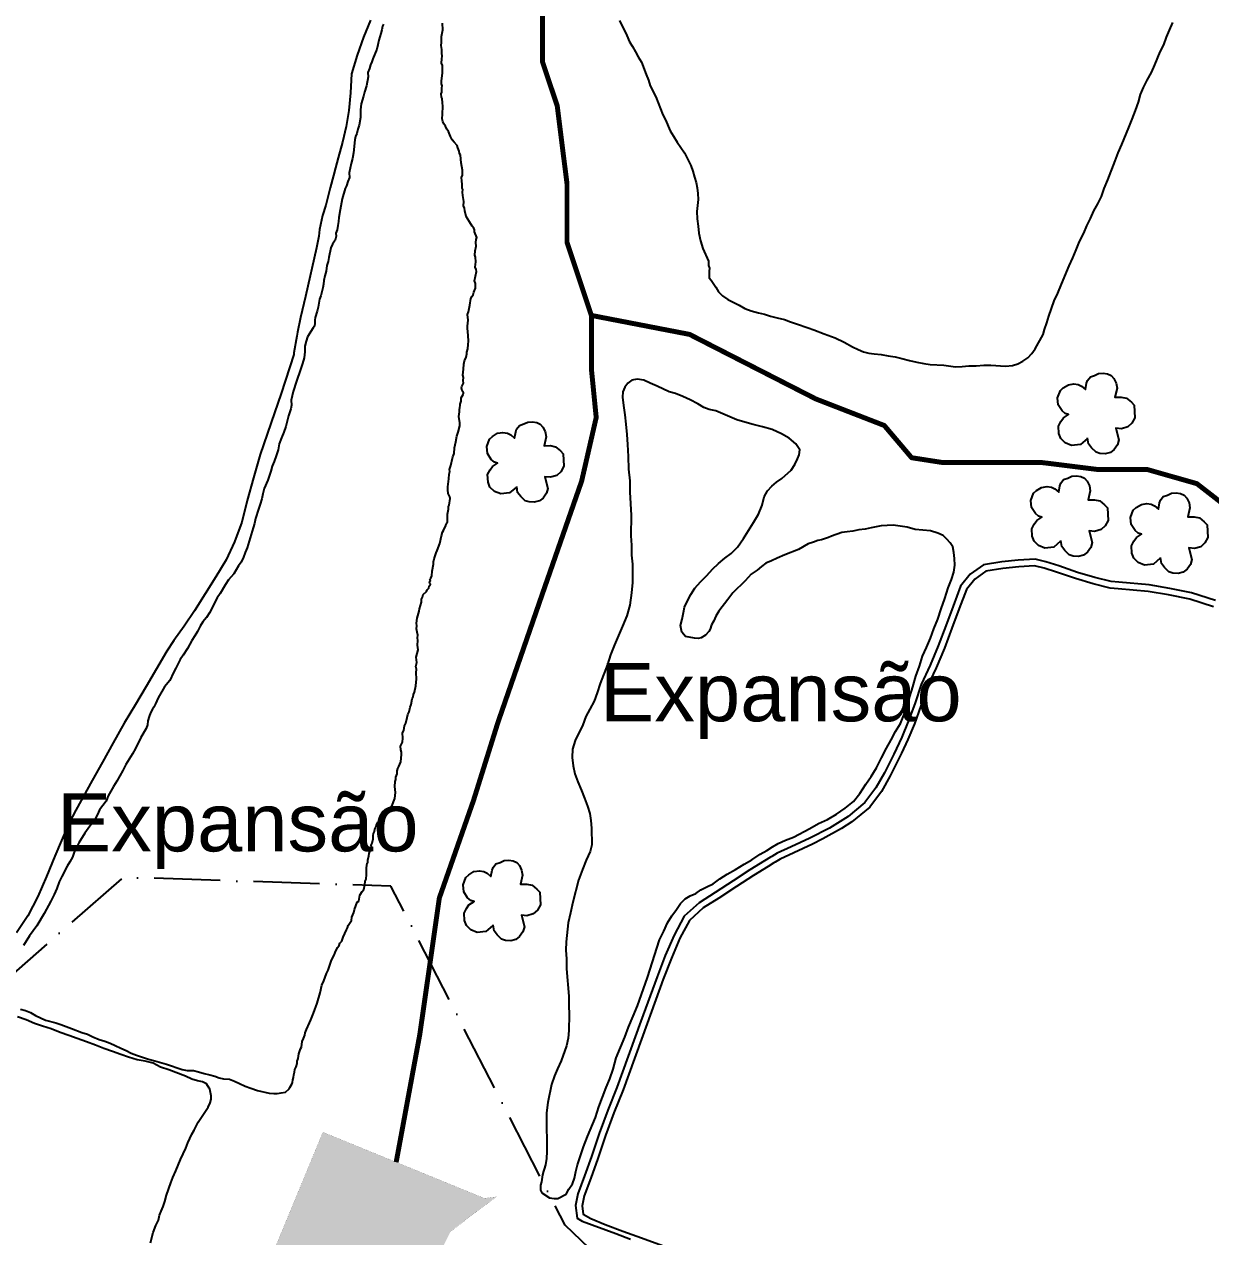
# Model space of a CAD drawing. Header units: inches. Extents: x 729142 to 736360, y 7830028 to 7835131.
# Drawn here: x 731912 to 732629, y 7832650 to 7833383 of the extents above; entities that cross this region are included whole.
import ezdxf
from ezdxf.enums import TextEntityAlignment as Align

# ---------------------------------------------------------------- set-up
doc = ezdxf.new("R2010")
doc.units = ezdxf.units.IN
doc.header["$MEASUREMENT"] = 0
doc.linetypes.add('CONTINUO', pattern=[0])
doc.linetypes.add('LIN3', pattern=[30, 20, -5, 0, -5])
for name, color, linetype in [('0114000387', 1, 'Continuous'), ('0114000387066', 5, 'Continuous'), ('0114000387104', 5, 'Continuous'), ('_HACHURA REPRESA', 4, 'Continuous'), ('CURSOS D AGUA', 174, 'Continuous'), ('MARGEM', 7, 'CONTINUO'), ('MATO', 7, 'Continuous'), ('REDE ELETRICA', 7, 'Continuous'), ('REPRESA', 7, 'Continuous')]:
    doc.layers.add(name, color=color, linetype=linetype)
doc.styles.add('tGArial11', font='arial.ttf', dxfattribs={"height": 0.0017})

msp = doc.modelspace()

# ---------------------------------------------------------------- hatches: boundary and pattern name
at = {"layer": '_HACHURA REPRESA'}
h = msp.add_hatch(color=256, dxfattribs=at)
h.dxf.hatch_style = 1
h.paths.add_polyline_path([(732092.15, 7832713.4), (732062.91, 7832642.78), (732054.5, 7832566.33), (732032.22, 7832491.85), (731979.34, 7832384.57), (731932.39, 7832334.36), (731914.34, 7832276.79), (732007.42, 7832294.58), (732056.81, 7832350.6), (732115.33, 7832379.67), (732114.04, 7832493.5), (732136.39, 7832587.43), (732169.39, 7832653.4), (732196.99, 7832674.29), (732189.82, 7832673.42)])

# ---------------------------------------------------------------- linework, layer by layer
at = {"color": 6}
for points in [[(731909.16, 7832787.85), (731912.29, 7832786.88), (731915.25, 7832785.74), (731918.38, 7832784.04), (731924.29, 7832781.19), (731930.56, 7832779.45), (731933.7, 7832778.49), (731940.14, 7832776), (731946.41, 7832773.71), (731949.71, 7832772.56), (731953.02, 7832771.04), (731956.85, 7832769.51), (731960.33, 7832768.36), (731963.46, 7832767.21), (731966.6, 7832765.88), (731969.9, 7832764.18), (731973.2, 7832762.84), (731976.16, 7832761.14), (731979.46, 7832759.99), (731983.12, 7832758.84), (731986.6, 7832757.5), (731990.44, 7832756.53), (731997.59, 7832754.59), (732006.99, 7832751.33), (732009.96, 7832750.74), (732013.8, 7832750.69), (732016.94, 7832749.91), (732020.43, 7832748.94), (732023.74, 7832748.16), (732026.88, 7832747.2), (732029.31, 7832746.24), (732032.11, 7832745.65), (732035.6, 7832745.42), (732038.73, 7832744.27), (732041.69, 7832742.76), (732045.17, 7832741.24), (732048.65, 7832740.09), (732052.65, 7832738.56), (732059.63, 7832736.99), (732062.43, 7832736.77), (732064.53, 7832736.74), (732066.81, 7832737.27), (732069.43, 7832737.6), (732071.79, 7832739.6), (732071.79, 7832739.6), (732072.09, 7832740.34), (732073.34, 7832742.35), (732073.71, 7832743.45), (732073.9, 7832745.11), (732074.27, 7832746.4), (732074.47, 7832748.06), (732075.01, 7832749.71), (732075.21, 7832751.37), (732075.93, 7832752.84), (732076.66, 7832754.86), (732076.67, 7832756.33), (732077.22, 7832757.99), (732077.61, 7832760.75), (732078.69, 7832763.69), (732079.23, 7832764.79), (732079.63, 7832768.29), (732080.35, 7832770.13), (732081.25, 7832771.96), (732081.44, 7832773.44), (732082.17, 7832775.46), (732083.97, 7832779.49), (732084.87, 7832781.33), (732086.5, 7832785.37), (732088.67, 7832791.43), (732090.5, 7832797.68), (732091.44, 7832802.28), (732092.7, 7832804.85), (732093.6, 7832807.05), (732094.33, 7832809.44), (732095.4, 7832811.28), (732096.68, 7832815.5), (732097.41, 7832817.34), (732099.02, 7832820.46), (732099.57, 7832822.11), (732101, 7832825.05), (732101.9, 7832826.33), (732102.44, 7832827.61), (732103.5, 7832828.89), (732104.41, 7832831.28), (732106.39, 7832835.68), (732107.11, 7832836.96), (732107.47, 7832838.43), (732109.44, 7832841.36), (732109.64, 7832843.39), (732110.9, 7832846.33), (732111.27, 7832847.98), (732112.9, 7832852.39), (732113.79, 7832853.12), (732114.53, 7832856.8), (732115.96, 7832859), (732116.85, 7832860.09), (732117.59, 7832863.04), (732117.79, 7832865.25), (732118.33, 7832866.35), (732118.54, 7832869.3), (732118.59, 7832873.17), (732118.98, 7832876.12), (732119.34, 7832876.67), (732119.36, 7832877.96), (732119.91, 7832880.54), (732120.11, 7832882.01), (732121.56, 7832885.87), (732121.4, 7832886.98), (732121.94, 7832888.08), (732122.5, 7832890.84), (732122.52, 7832892.87), (732122.71, 7832893.98), (732123.25, 7832895.26), (732123.62, 7832896.73), (732124.34, 7832898.2), (732124.71, 7832899.67), (732125.43, 7832900.95), (732126.49, 7832902.23), (732128.61, 7832903.68), (732129.15, 7832904.97), (732130.93, 7832907.34), (732132, 7832908.44), (732132.71, 7832909.53), (732133.77, 7832910.63), (732135.58, 7832915.22), (732135.98, 7832918.9), (732135.68, 7832922.41), (732135.89, 7832925.55), (732136.26, 7832926.65), (732136.27, 7832928.13), (732137, 7832930.15), (732137.02, 7832931.81), (732137.39, 7832933.28), (732138.11, 7832934.56), (732139.19, 7832937.32), (732139.6, 7832941.74), (732139.62, 7832943.22), (732139.29, 7832944.52), (732139.14, 7832946.73), (732140.22, 7832949.3), (732140.43, 7832951.7), (732140.29, 7832954.84), (732141.01, 7832956.31), (732141.4, 7832959.07), (732142.29, 7832960.72), (732143.04, 7832964.22), (732143.59, 7832966.05), (732144.31, 7832967.52), (732144.87, 7832970.47), (732145.59, 7832971.93), (732146.16, 7832975.43), (732146.7, 7832976.72), (732146.89, 7832978.01), (732147.44, 7832979.48), (732148.36, 7832983.34), (732148.76, 7832987.58), (732148.64, 7832991.09), (732148.67, 7832993.49), (732148.34, 7832994.97), (732148.89, 7832997.36), (732148.58, 7833000.69), (732149.69, 7833005.1), (732149.38, 7833007.87), (732149.59, 7833010.64), (732149.43, 7833012.3), (732149.63, 7833013.96), (732149.13, 7833015.81), (732148.81, 7833017.85), (732149, 7833019.51), (732148.68, 7833021.17), (732149.24, 7833024.3), (732150.34, 7833028.53), (732150.54, 7833029.82), (732151.26, 7833031.84), (732151.81, 7833033.87), (732151.84, 7833035.71), (732152.38, 7833037), (732152.75, 7833038.47), (732154.7, 7833040.29), (732155.23, 7833041.39), (732156.12, 7833042.3), (732156.49, 7833043.59), (732157.2, 7833044.87), (732156.86, 7833045.24), (732156.7, 7833046.17), (732157.23, 7833046.72), (732156.89, 7833047.64), (732157.42, 7833048.37), (732157.97, 7833049.84), (732158.18, 7833052.61), (732158.93, 7833056.84), (732158.95, 7833058.32), (732159.33, 7833060.16), (732160.6, 7833063.65), (732161.31, 7833065.12), (732162.77, 7833069.35), (732163.88, 7833073.94), (732164.43, 7833076.34), (732165.14, 7833077.25), (732166.41, 7833080.19), (732166.77, 7833081.29), (732167.49, 7833082.57), (732167.55, 7833087.19), (732168.11, 7833090.13), (732168.13, 7833091.79), (732168.49, 7833092.53), (732169.07, 7833096.58), (732168.91, 7833097.69), (732167.88, 7833099.55), (732167.74, 7833101.76), (732167.76, 7833103.61), (732168.35, 7833108.4), (732168.56, 7833111.35), (732168.93, 7833113.01), (732168.77, 7833114.12), (732169.5, 7833116.51), (732170.61, 7833120.92), (732170.62, 7833121.84), (732171.52, 7833123.86), (732171.74, 7833127.18), (732172.49, 7833130.86), (732173.06, 7833134.36), (732173.96, 7833136.75), (732174.89, 7833140.61), (732174.91, 7833142.46), (732174.43, 7833146.16), (732174.82, 7833148.92), (732174.66, 7833150.21), (732174.86, 7833151.69), (732175.22, 7833152.79), (732175.23, 7833153.71), (732175.78, 7833155.37), (732175.8, 7833157.4), (732176.88, 7833159.41), (732177.07, 7833160.52), (732176.38, 7833161.64), (732176.06, 7833163.48), (732176.24, 7833164.41), (732177.15, 7833166.42), (732176.99, 7833167.9), (732177.19, 7833169.75), (732176.68, 7833171.23), (732177.08, 7833174.73), (732177.29, 7833177.86), (732177.84, 7833179.89), (732178.75, 7833182.09), (732179.12, 7833184.12), (732179.14, 7833185.04), (732179.86, 7833187.06), (732179.9, 7833189.83), (732180.27, 7833191.67), (732179.97, 7833195.18), (732179.67, 7833199.61), (732179.52, 7833200.91), (732179.91, 7833204.41), (732179.61, 7833207.92), (732180.15, 7833209.57), (732181.08, 7833213.62), (732181.66, 7833217.49), (732182.37, 7833218.96), (732183.09, 7833219.87), (732183.45, 7833221.34), (732184.36, 7833223.73), (732184.4, 7833226.68), (732183.89, 7833228.17), (732185.02, 7833233.87), (732184.86, 7833235.17), (732184.18, 7833236.47), (732184.57, 7833239.78), (732184.43, 7833242.55), (732184.09, 7833243.67), (732184.3, 7833246.43), (732184.86, 7833249.19), (732184.72, 7833251.41), (732184.92, 7833253.25), (732185.28, 7833254.54), (732183.75, 7833257.88), (732183.77, 7833259.17), (732183.43, 7833260.1), (732182.4, 7833261.22), (732180.86, 7833264.01), (732178.8, 7833267.17), (732177.97, 7833270.51), (732177.82, 7833272.17), (732177.14, 7833273.66), (732177.34, 7833276.24), (732176.69, 7833279.94), (732176.54, 7833281.78), (732176.74, 7833283.44), (732176.4, 7833284.37), (732176.43, 7833286.58), (732176.1, 7833288.62), (732175.96, 7833290.65), (732176.5, 7833292.12), (732176.54, 7833295.26), (732175.72, 7833299.51), (732175.26, 7833304.32), (732174.75, 7833305.25), (732174.59, 7833306.72), (732173.74, 7833308.77), (732173.41, 7833310.06), (732171.51, 7833312.12), (732170.31, 7833313.61), (732169.28, 7833315.47), (732168.1, 7833318.62), (732167.06, 7833319.93), (732166.21, 7833321.78), (732165.36, 7833323.09), (732164.67, 7833324.57), (732164.35, 7833326.24), (732164.38, 7833329), (732164.62, 7833333.8), (732164.47, 7833335.83), (732164.33, 7833338.6), (732163.82, 7833339.35), (732163.67, 7833341.38), (732164.03, 7833342.3), (732164.06, 7833344.88), (732164.25, 7833346.17), (732163.92, 7833347.47), (732163.77, 7833349.13), (732164.53, 7833353.92), (732164.57, 7833357.06), (732164.42, 7833358.53), (732163.91, 7833359.83), (732164.12, 7833362.41), (732164.31, 7833364.07), (732163.99, 7833365.92), (732164.01, 7833368.14), (732163.7, 7833370.54), (732163.89, 7833372.38), (732163.94, 7833376.07), (732164.69, 7833380.12), (732164.57, 7833384)], [(732128.88, 7833383.54), (732128.16, 7833382.26), (732127.78, 7833380.05), (732127.23, 7833377.84), (732126.5, 7833375.82), (732125.95, 7833373.8), (732125.39, 7833371.04), (732124.66, 7833368.28), (732122.31, 7833362.59), (732121.76, 7833360.75), (732120.86, 7833358.91), (732120.31, 7833356.71), (732119.4, 7833354.32), (732119.54, 7833351.55), (732118.42, 7833346.21), (732117.32, 7833342.35), (732116.77, 7833339.96), (732115.31, 7833335.36), (732114.91, 7833331.68), (732114.85, 7833327.06), (732114.09, 7833322.46), (732113.19, 7833319.89), (732112.63, 7833317.31), (732111.9, 7833315.47), (732111.53, 7833313.45), (732110.55, 7833305.71), (732109.98, 7833302.21), (732109.24, 7833299.27), (732108.12, 7833293.56), (732108.26, 7833290.79), (732107.18, 7833288.22), (732106.44, 7833285.64), (732105.55, 7833284), (732103.72, 7833277.74), (732102.58, 7833271.11), (732101.82, 7833266.51), (732101.62, 7833264.11), (732101.24, 7833261.72), (732100.68, 7833259.14), (732099.95, 7833257.12), (732100.1, 7833255.27), (732099.55, 7833252.88), (732097.94, 7833250.32), (732096.86, 7833248.12), (732095.74, 7833242.41), (732095.36, 7833240.02), (732094.45, 7833237.44), (732094.06, 7833234.13), (732093.32, 7833231.18), (732092.76, 7833228.42), (732092.55, 7833226.21), (732092.18, 7833224), (732091.45, 7833221.61), (732090.89, 7833219.22), (732089.99, 7833217.2), (732089.23, 7833212.41), (732088.67, 7833209.83), (732087.4, 7833206.16), (732087.2, 7833204.5), (732087.18, 7833202.66), (732087.01, 7833200.76), (732086.27, 7833199.9), (732082.87, 7833194.41), (732081.96, 7833191.83), (732081.22, 7833188.71), (732081.18, 7833185.38), (732080.78, 7833181.7), (732079.86, 7833178.2), (732078.59, 7833174.71), (732076.23, 7833167.55), (732074.22, 7833161.3), (732072.93, 7833156.15), (732073.06, 7833153.01), (732072.69, 7833150.8), (732071.41, 7833146.57), (732069.75, 7833140.13), (732068.48, 7833136.82), (732067.04, 7833133.34), (732065.77, 7833129.66), (732065.02, 7833125.98), (732063.92, 7833122.49), (732062.65, 7833119), (732061.39, 7833116.25), (732060.65, 7833113.12), (732059.74, 7833110.18), (732058.83, 7833107.6), (732056.67, 7833102.65), (732055.75, 7833099.34), (732055.19, 7833096.39), (732054.27, 7833093.27), (732053.18, 7833090.14), (732051.36, 7833084.45), (732050.8, 7833081.5), (732049.89, 7833078.93), (732048.24, 7833072.86), (732046.41, 7833066.79), (732045.15, 7833064.04), (732044.06, 7833061.1), (732042.8, 7833058.16), (732041.19, 7833055.79), (732038.33, 7833051.02), (732034.96, 7833047.38), (732033.18, 7833044.63), (732029.96, 7833039.14), (732028.18, 7833036.57), (732023.51, 7833027.41), (732021.72, 7833024.66), (732019.59, 7833021.92), (732017.98, 7833019.36), (732016.37, 7833016.24), (732014.76, 7833013.49), (732012.97, 7833010.75), (732010.29, 7833005.98), (732007.61, 7833001.77), (732005.83, 7832999.21), (732003.13, 7832993.9), (732001.7, 7832991.33), (731999.54, 7832986.56), (731996.34, 7832982.73), (731995.62, 7832981.26), (731992.41, 7832976.13), (731990.96, 7832972.46), (731989.89, 7832970.44), (731988.99, 7832969.16), (731987.92, 7832966.96), (731987.01, 7832964.76), (731986.28, 7832962.18), (731986.07, 7832959.79), (731985.35, 7832957.58), (731981.95, 7832952.09), (731978.72, 7832945.49), (731976.92, 7832942.19), (731974.96, 7832938.89), (731972.99, 7832935.78), (731971.2, 7832932.11), (731969.4, 7832928.81), (731967.44, 7832925.7), (731965.47, 7832922.4), (731962.25, 7832916.72), (731960.99, 7832913.6), (731959.03, 7832911.04), (731957.07, 7832908.3), (731955.81, 7832905.55), (731954.19, 7832902.43), (731950.1, 7832896.95), (731948.14, 7832894.21), (731944.57, 7832888.35), (731941.69, 7832882.66), (731940.61, 7832879.72), (731939.17, 7832876.97), (731937.56, 7832874.23), (731934.33, 7832867.99), (731932.72, 7832864.69), (731931.27, 7832860.83), (731929.64, 7832857.16), (731927.67, 7832853.13), (731923.55, 7832845.61), (731919.08, 7832838.11), (731914.63, 7832832.07), (731911.05, 7832826.21)], [(732271.42, 7833385.67), (732276.03, 7833376.56), (732277.55, 7833372.85), (732279.44, 7833369.87), (732281.15, 7833366.72), (732282.86, 7833363.74), (732284.92, 7833360.58), (732287.62, 7833352.97), (732288.97, 7833349.63), (732290.15, 7833346.11), (732293.39, 7833339.43), (732294.92, 7833335.9), (732296.27, 7833332.19), (732297.8, 7833328.66), (732299.33, 7833325.51), (732302.22, 7833319.01), (732304.1, 7833315.66), (732306.33, 7833312.13), (732308.56, 7833308.78), (732310.79, 7833305.61), (732312.84, 7833301.52), (732314.72, 7833297.99), (732315.9, 7833294.47), (732316.9, 7833290.95), (732317.91, 7833287.8), (732318.57, 7833284.47), (732318.87, 7833280.96), (732319, 7833277.45), (732318.2, 7833270.08), (732318.5, 7833265.83), (732319.14, 7833261.39), (732319.44, 7833257.14), (732320.43, 7833252.52), (732321.94, 7833247.7), (732325.34, 7833240.09), (732325.36, 7833237.55), (732325.92, 7833235.97), (732325.68, 7833234), (732325.68, 7833234), (732325.73, 7833230.11), (732326.94, 7833228.62), (732329.86, 7833224.34), (732331.39, 7833221.55), (732333.81, 7833219.12), (732337.11, 7833217.05), (732340.58, 7833215.16), (732343.88, 7833213.45), (732347.36, 7833211.56), (732351.19, 7833210.04), (732355.55, 7833208.87), (732359.21, 7833208.09), (732362.87, 7833206.93), (732366.88, 7833205.96), (732371.24, 7833204.79), (732374.89, 7833203.45), (732378.55, 7833202.3), (732385.52, 7833199.81), (732389, 7833198.66), (732395.26, 7833196.18), (732401.88, 7833193.69), (732407.44, 7833191.22), (732412.48, 7833188.39), (732415.78, 7833186.68), (732419.09, 7833185.35), (732422.23, 7833184.57), (732425.55, 7833184.16), (732429.74, 7833183.73), (732433.93, 7833182.94), (732438.29, 7833182.33), (732442.3, 7833181.17), (732446.83, 7833180), (732451.37, 7833179.02), (732455.56, 7833178.23), (732459.4, 7833177.63), (732467.61, 7833177.15), (732474.77, 7833176.32), (732478.8, 7833176.45), (732482.83, 7833176.77), (732487.2, 7833176.9), (732491.93, 7833177.2), (732496.13, 7833177.15), (732504.87, 7833176.67), (732509.24, 7833176.98), (732512.41, 7833178.05), (732515.4, 7833179.67), (732518.4, 7833181.66), (732520.88, 7833184.21), (732522.84, 7833187.14), (732527.68, 7833195.75), (732528.59, 7833198.88), (732529.87, 7833202.74), (732531.15, 7833206.96), (732534.42, 7833216.15), (732536.58, 7833220.74), (732538.92, 7833226.24), (732543.44, 7833237.26), (732545.6, 7833242.21), (732547.76, 7833246.98), (732549.75, 7833251.94), (732552.27, 7833257.08), (732554.25, 7833261.48), (732556.4, 7833265.88), (732558.39, 7833270.65), (732560.89, 7833274.87), (732563.05, 7833279.27), (732564.69, 7833284.05), (732566.85, 7833289.37), (732571.37, 7833300.75), (732573.19, 7833305.71), (732575.35, 7833310.67), (732579.51, 7833320.95), (732581.5, 7833326.09), (732583.67, 7833331.23), (732585.31, 7833336.38), (732586.59, 7833340.98), (732588.39, 7833345.2), (732590.73, 7833349.6), (732593.23, 7833354.18), (732595.22, 7833358.77), (732598.47, 7833366.66), (732600.63, 7833371.06), (732602.26, 7833375.66), (732604.24, 7833379.87), (732606.22, 7833384.46)], [(731987.89, 7832646.38), (731989.55, 7832652.64), (731991.18, 7832656.86), (731992.79, 7832660.16), (731993.35, 7832663.11), (731994.26, 7832665.68), (731995.52, 7832668.43), (731996.61, 7832671.55), (731997.54, 7832675.23), (732000.08, 7832682.77), (732001.35, 7832686.07), (732003.15, 7832689.93), (732006.04, 7832696.9), (732009.27, 7832703.69), (732010.54, 7832706.99), (732012.88, 7832712.13), (732014.31, 7832714.51), (732016.65, 7832719.47), (732022.71, 7832728.43), (732023.97, 7832731.18), (732024.53, 7832733.39), (732024.55, 7832735.42), (732023.73, 7832739.31), (732023.39, 7832740.05), (732021.67, 7832742.66), (732019.24, 7832743.79), (732016.27, 7832744.39), (732012.96, 7832745.35), (732008.96, 7832747.25), (731998.87, 7832751.07), (731993.99, 7832752.8), (731989.47, 7832755.07), (731984.59, 7832756.42), (731979.88, 7832757.22), (731974.65, 7832758.77), (731969.95, 7832760.3), (731964.9, 7832762.22), (731959.68, 7832763.94), (731954.63, 7832766.04), (731949.23, 7832767.96), (731943.49, 7832770.06), (731938.44, 7832771.79), (731933.21, 7832773.7), (731927.82, 7832775.8), (731922.59, 7832777.53), (731917.71, 7832779.07), (731912.67, 7832781.35), (731907.45, 7832783.08)]]:
    msp.add_lwpolyline(points, dxfattribs=at)
msp.add_lwpolyline([(732224.91, 7832687.63), (732224.38, 7832683.44), (732223.65, 7832681.42), (732223.74, 7832679.65), (732223.78, 7832678.28), (732224.64, 7832676.79), (732229.15, 7832673.6), (732231.94, 7832673.19), (732234.22, 7832673.35), (732239.32, 7832675.87), (732240.94, 7832678.98), (732243.08, 7832682.09), (732244.34, 7832685.58), (732245.1, 7832689.63), (732246.2, 7832693.68), (732249.84, 7832704.52), (732252.19, 7832710.77), (732257.07, 7832722.33), (732259.07, 7832728.76), (732261.25, 7832734.64), (732263.42, 7832740.34), (732265.76, 7832745.66), (732267.59, 7832751.54), (732269.6, 7832758.34), (732274.66, 7832770.83), (732277.01, 7832776.89), (732279.72, 7832783.5), (732282.43, 7832789.74), (732288.43, 7832807.01), (732295.72, 7832829.8), (732298.23, 7832834.93), (732300.57, 7832840.07), (732303.08, 7832844.28), (732305.93, 7832848.12), (732308.42, 7832851.6), (732311.26, 7832854.51), (732314.25, 7832856.32), (732317.6, 7832857.75), (732320.77, 7832859.93), (732324.29, 7832861.73), (732328.17, 7832863.52), (732332.23, 7832866.61), (732336.64, 7832869.32), (732341.75, 7832872.21), (732346.86, 7832875.46), (732351.62, 7832878.17), (732356.56, 7832881.43), (732360.61, 7832883.77), (732363.97, 7832885.94), (732367.49, 7832887.93), (732371.89, 7832889.9), (732376.81, 7832891.87), (732386.68, 7832897.09), (732391.96, 7832899.98), (732397.24, 7832902.49), (732402.71, 7832905.74), (732408, 7832909.37), (732413.13, 7832913.36), (732416.86, 7832918.3), (732420.43, 7832923.79), (732423.64, 7832928.54), (732427.03, 7832933.67), (732429.91, 7832939.72), (732432.96, 7832945.59), (732435.83, 7832950.72), (732438.34, 7832955.67), (732441.55, 7832960.61), (732443.54, 7832965.57), (732445.54, 7832971.26), (732447.18, 7832976.78), (732449.01, 7832982.66), (732450.67, 7832989.1), (732453.02, 7832995.16), (732454.85, 7833001.23), (732457.19, 7833006.55), (732459.54, 7833012.05), (732461.71, 7833017.75), (732464.06, 7833023.62), (732466.07, 7833029.87), (732468.25, 7833036.12), (732470.25, 7833042.55), (732472.24, 7833047.69), (732473.7, 7833052.1), (732474.28, 7833056.34), (732474.16, 7833060.4), (732473.68, 7833063.92), (732473.03, 7833067.43), (732471.48, 7833069.85), (732469.41, 7833072.09), (732467.34, 7833074.15), (732464.04, 7833075.67), (732459.51, 7833077.02), (732450.42, 7833077.88), (732445.54, 7833079.23), (732436.98, 7833080.45), (732433.48, 7833080.31), (732429.81, 7833079.99), (732423.67, 7833078.96), (732419.99, 7833078.09), (732416.31, 7833077.58), (732412.62, 7833076.89), (732409.12, 7833076.38), (732405.97, 7833076.05), (732399.64, 7833073.92), (732397.88, 7833073.02), (732393.66, 7833071.6), (732391.38, 7833071.26), (732388.75, 7833070.19), (732385.58, 7833069.12), (732379.77, 7833065.69), (732371.5, 7833062.47), (732366.93, 7833060.5), (732363.41, 7833058.89), (732360.07, 7833057.45), (732357.42, 7833055.46), (732354.77, 7833053.28), (732351.06, 7833050.93), (732347.51, 7833046.91), (732340.07, 7833039.63), (732337.04, 7833035.61), (732331.53, 7833028.48), (732329.74, 7833025.36), (732328.48, 7833022.61), (732327.22, 7833020.23), (732326.32, 7833017.66), (732325.6, 7833016.19), (732323.47, 7833014), (732320.82, 7833012.38), (732319.07, 7833012.03), (732316.97, 7833012.24), (732311.39, 7833013.24), (732309.15, 7833015.85), (732308.5, 7833019.73), (732309.43, 7833023.6), (732310.18, 7833027.65), (732310.92, 7833030.96), (732312.72, 7833034.81), (732314.69, 7833038.48), (732317.01, 7833042.32), (732320.56, 7833046.15), (732324.29, 7833049.98), (732327.83, 7833053.81), (732331.38, 7833057.27), (732335.27, 7833060.54), (732338.98, 7833063.26), (732342.88, 7833067.27), (732346.44, 7833072.4), (732349.48, 7833077.34), (732352.52, 7833082.1), (732355.56, 7833087.23), (732357.72, 7833092.55), (732359.01, 7833097.52), (732360.98, 7833101.18), (732363.65, 7833104.1), (732366.48, 7833106.47), (732369.65, 7833108.64), (732375.32, 7833113.73), (732377.46, 7833117.21), (732379.08, 7833120.51), (732380.16, 7833123.08), (732380.55, 7833126.03), (732378.15, 7833129.75), (732374.17, 7833133.13), (732369.48, 7833135.77), (732363.91, 7833138.24), (732357.99, 7833139.98), (732352.41, 7833141.35), (732347.35, 7833142.7), (732342.48, 7833144.24), (732329.78, 7833149.58), (732325.76, 7833150.37), (732322.46, 7833151.7), (732318.98, 7833153.78), (732314.29, 7833156.24), (732309.77, 7833158.32), (732305.42, 7833160.04), (732301.59, 7833161.2), (732294.29, 7833164.62), (732290.11, 7833166.33), (732286.29, 7833168.23), (732282.27, 7833168.83), (732278.94, 7833168.14), (732276.46, 7833166.32), (732274.68, 7833163.95), (732273.6, 7833161.19), (732273.38, 7833157.87), (732274.02, 7833152.88), (732274.82, 7833147.15), (732275.27, 7833141.61), (732275.89, 7833135.32), (732276.33, 7833129.23), (732276.77, 7833122.02), (732277.01, 7833114.27), (732277.8, 7833107.25), (732277.71, 7833100.42), (732278.58, 7833086.56), (732278.42, 7833074.02), (732278.87, 7833068.47), (732278.79, 7833062.38), (732279.42, 7833056.84), (732279.34, 7833051.12), (732279.45, 7833045.76), (732278.84, 7833039.5), (732277.7, 7833032.13), (732275.87, 7833025.69), (732273.34, 7833019.45), (732268.47, 7833008.07), (732266.11, 7833002.01), (732264.29, 7832996.31), (732259.77, 7832984.74), (732257.94, 7832979.05), (732256.13, 7832974.09), (732253.62, 7832969.14), (732251.11, 7832964.74), (732249.3, 7832959.78), (732244.63, 7832950.24), (732242.99, 7832945.1), (732242.92, 7832939.93), (732243.55, 7832934.94), (732244.54, 7832930.13), (732246.4, 7832925.3), (732248.61, 7832920.11), (732250.3, 7832915.29), (732252.16, 7832910.46), (732253.5, 7832906.02), (732254.15, 7832901.95), (732254.61, 7832897.14), (732254.83, 7832887.17), (732253.73, 7832883.13), (732251.38, 7832877.81), (732249.04, 7832872.3), (732246.68, 7832865.69), (732243.36, 7832852.44), (732241.88, 7832846), (732240.4, 7832839.93), (732239.2, 7832828.5), (732239.14, 7832823.52), (732239.42, 7832818.16), (732239.51, 7832812.07), (732240.87, 7832795.63), (732240.8, 7832790.09), (732241.08, 7832784.55), (732240.96, 7832774.96), (732240.54, 7832770.16), (732239.43, 7832765.56), (732236.17, 7832756.56), (732234.01, 7832751.79), (732232.2, 7832747.38), (732230.39, 7832742.24), (732228.15, 7832731.38), (732227.36, 7832725.12), (732227.29, 7832719.39), (732227.63, 7832705.36), (732227.59, 7832701.67), (732227.36, 7832697.43), (732226.78, 7832693.56), (732225.87, 7832690.99), (732225.48, 7832689.84), (732224.91, 7832687.63)], close=True, dxfattribs=at)
at = {"layer": '0114000387', "linetype": 'CONTINUO'}
msp.add_lwpolyline([(732632.02, 7833034.91), (732617.38, 7833039.52), (732604.34, 7833042.19), (732591.84, 7833044.31), (732573.43, 7833045.92), (732568.93, 7833046.34), (732558.97, 7833048.91), (732548.47, 7833051.95), (732537.12, 7833055.92), (732529.34, 7833058.29), (732522.85, 7833059.99), (732512.71, 7833059.25), (732502.84, 7833058.22), (732491.57, 7833056.4), (732483.6, 7833050.84), (732477.84, 7833043.67), (732473.22, 7833031.42), (732468.79, 7833019.59), (732464.31, 7833007.53), (732459.33, 7832995.91), (732453.95, 7832984.18), (732450.03, 7832972.49), (732446.16, 7832961.67), (732442.3, 7832952.35), (732437.33, 7832941.91), (732431.75, 7832930.78), (732426.6, 7832921.54), (732419.91, 7832912.75), (732409.76, 7832904.22), (732398.47, 7832897.3), (732386.54, 7832891.17), (732375.31, 7832886.04), (732366.83, 7832882.05), (732363.71, 7832880.17), (732362.82, 7832879.64), (732359.23, 7832877.45), (732350.32, 7832871.94), (732340.16, 7832865.37), (732329.46, 7832858.32), (732319.64, 7832852.18), (732310.59, 7832843.94), (732304.49, 7832832.52), (732299.2, 7832820.18), (732294.23, 7832807.24), (732284.47, 7832780.53), (732269.9, 7832740.35), (732264.43, 7832726.61), (732259.21, 7832712.68), (732254.59, 7832698.73), (732250.42, 7832686.99), (732246.36, 7832676), (732244.83, 7832668.96), (732245.83, 7832661.38), (732249, 7832659.55), (732269.23, 7832652.03), (732278.12, 7832648.75)], dxfattribs=at)
at = {"layer": '0114000387066', "color": 94, "ltscale": 0.1}
msp.add_lwpolyline([(732120.84, 7833385.95), (732116.68, 7833375.67), (732112.95, 7833364.71), (732109.44, 7833353.41), (732108.84, 7833342.03), (732107.89, 7833331.23), (732106.27, 7833321.61), (732103.94, 7833312.15), (732101.29, 7833302.63), (732099.7, 7833296.59), (732098.54, 7833291.91), (732096.62, 7833284.44), (732093.87, 7833274.08), (732091.97, 7833267.81), (732090.09, 7833259.35), (732089.72, 7833255.22), (732088.28, 7833248.16), (732081.58, 7833218.8), (732078.64, 7833206.1), (732076.72, 7833197.17), (732076.29, 7833194.85), (732074.6, 7833184.64), (732074.47, 7833183.6), (732066.8, 7833160.15), (732062.89, 7833148.48), (732054.17, 7833123.28), (732050.19, 7833109.14), (732046.41, 7833095.34), (732043.08, 7833082.2), (732038.62, 7833070.46), (732033.6, 7833059.42), (732027.33, 7833049.25), (732020.96, 7833039.04), (732014.42, 7833028.75), (732008.16, 7833019.46), (732002.03, 7833010.67), (731997.75, 7833004.28), (731991.48, 7832993.53), (731985.34, 7832983), (731978.74, 7832972.02), (731971.92, 7832960.81), (731965.37, 7832948.89), (731958.92, 7832937.21), (731952.69, 7832926.05), (731942.62, 7832908.16), (731938.67, 7832900.5), (731938.05, 7832899.18), (731929.95, 7832880.39), (731925.05, 7832867.99), (731919.77, 7832855.82), (731913.75, 7832844.13), (731906.91, 7832833.91)], dxfattribs=at)
at = {"layer": '0114000387104', "ltscale": 0.1}
msp.add_lwpolyline([(732630.83, 7833031.1), (732616.38, 7833035.64), (732603.61, 7833038.26), (732591.34, 7833040.34), (732573.07, 7833041.93), (732568.23, 7833042.39), (732557.92, 7833045.05), (732547.25, 7833048.14), (732535.88, 7833052.11), (732528.25, 7833054.44), (732522.48, 7833055.95), (732513.06, 7833055.27), (732503.37, 7833054.26), (732493.11, 7833052.59), (732486.35, 7833047.89), (732481.36, 7833041.67), (732476.97, 7833030.01), (732472.54, 7833018.19), (732468.03, 7833006.05), (732462.99, 7832994.28), (732457.68, 7832982.71), (732453.81, 7832971.18), (732449.92, 7832960.32), (732445.99, 7832950.82), (732442.11, 7832942.66), (732440.09, 7832938.49), (732435.29, 7832928.9), (732429.95, 7832919.35), (732422.82, 7832909.97), (732412.11, 7832900.97), (732405.73, 7832897.06), (732394.5, 7832890.76), (732388.29, 7832887.57), (732376.99, 7832882.41), (732368.72, 7832878.52), (732365.76, 7832876.73), (732364.88, 7832876.21), (732361.33, 7832874.04), (732352.46, 7832868.55), (732342.35, 7832862.02), (732331.62, 7832854.95), (732322.06, 7832848.98), (732313.8, 7832841.44), (732308.1, 7832830.79), (732302.91, 7832818.68), (732297.98, 7832805.84), (732288.23, 7832779.16), (732273.64, 7832738.93), (732268.17, 7832725.16), (732262.98, 7832711.35), (732258.37, 7832697.43), (732254.19, 7832685.63), (732250.21, 7832674.88), (732248.89, 7832668.79), (732249.53, 7832663.86), (732254.11, 7832661.22), (732262.82, 7832657.63), (732273.59, 7832653.57), (732279.16, 7832651.56), (732281.98, 7832650.55), (732298.21, 7832644.68)], dxfattribs=at)
at = {"layer": 'CURSOS D AGUA', "color": 174, "ltscale": 0.75, "const_width": 3}
for points in [[(732136.46, 7832695.26), (732150.75, 7832772.52), (732162.56, 7832855.02), (732183.21, 7832913.96), (732197.97, 7832961.11), (732225.02, 7833039.34), (732248.62, 7833107.12), (732257.43, 7833145.61), (732254.53, 7833174.89), (732254.53, 7833207.31), (732239.77, 7833251.51), (732239.77, 7833286.87), (732233.87, 7833334.02), (732225.02, 7833360.54), (732225.02, 7833390.01)], [(732659.23, 7833075.65), (732620.71, 7833105.58), (732590.74, 7833114.13), (732560.77, 7833114.13), (732526.53, 7833118.4), (732492.28, 7833118.4), (732466.6, 7833118.4), (732448.2, 7833121.26), (732431.66, 7833140.74), (732390.18, 7833156.84), (732313.88, 7833195.85), (732254.53, 7833207.31), (732254.53, 7833207.31)]]:
    msp.add_lwpolyline(points, dxfattribs=at)
at = {"layer": 'MATO', "color": 94, "linetype": 'CONTINUO'}
for points in [[(732554.49, 7833132.88, 0), (732550.28, 7833129.35, 0), (732544.93, 7833128.73, 0), (732541.12, 7833130.21, 0), (732538.42, 7833132.87, 0), (732537.3, 7833135.91, 0), (732537, 7833140.41, 0), (732538.46, 7833143.24, 0), (732540, 7833145.34, 0), (732543.07, 7833147.43, 0), (732541.12, 7833148.05, 0), (732539.19, 7833149.65, 0), (732536.91, 7833153.23, 0), (732536.5, 7833157.49, 0), (732538.14, 7833161.93, 0), (732539.87, 7833163.52, 0), (732543.01, 7833165.44, 0), (732546.3, 7833165.88, 0), (732548.94, 7833165.5, 0), (732551.02, 7833164.54, 0), (732553.31, 7833162.5, 0), (732553.99, 7833166.4, 0), (732554.57, 7833167.95, 0), (732556.28, 7833170.11, 0), (732558.82, 7833171.05, 0), (732561.3, 7833172.15, 0), (732564.09, 7833172.4, 0), (732566.73, 7833172.03, 0), (732568.87, 7833170.89, 0), (732570.46, 7833169.17, 0), (732571.85, 7833166.42, 0), (732572.4, 7833163.36, 0), (732571.13, 7833157.91, 0), (732574.95, 7833157.97, 0), (732578.12, 7833157.21, 0), (732581.1, 7833154.85, 0), (732582.75, 7833152.96, 0), (732583.2, 7833145.45, 0), (732581.35, 7833142.09, 0), (732578.91, 7833139.85, 0), (732575.06, 7833138.82, 0), (732571.68, 7833139.11, 0), (732573.49, 7833132.1, 0), (732572.66, 7833129.11, 0), (732570.63, 7833126.26, 0), (732568.4, 7833124.48, 0), (732565.23, 7833123.7, 0), (732562.08, 7833123.89, 0), (732559.72, 7833124.56, 0), (732557.02, 7833127.22, 0), (732555.18, 7833129.61, 0), (732554.62, 7833133.24, 0)], [(732209.23, 7833103.5, 0), (732205.02, 7833099.96, 0), (732199.68, 7833099.35, 0), (732195.87, 7833100.83, 0), (732193.16, 7833103.48, 0), (732192.05, 7833106.53, 0), (732191.74, 7833111.02, 0), (732193.2, 7833113.86, 0), (732194.74, 7833115.96, 0), (732197.82, 7833118.04, 0), (732195.86, 7833118.67, 0), (732193.93, 7833120.26, 0), (732191.65, 7833123.84, 0), (732191.24, 7833128.11, 0), (732192.88, 7833132.54, 0), (732194.61, 7833134.14, 0), (732197.75, 7833136.05, 0), (732201.04, 7833136.5, 0), (732203.68, 7833136.12, 0), (732205.76, 7833135.16, 0), (732208.05, 7833133.12, 0), (732208.73, 7833137.01, 0), (732209.32, 7833138.57, 0), (732211.02, 7833140.73, 0), (732213.56, 7833141.66, 0), (732216.04, 7833142.76, 0), (732218.83, 7833143.02, 0), (732221.47, 7833142.64, 0), (732223.61, 7833141.51, 0), (732225.2, 7833139.79, 0), (732226.6, 7833137.04, 0), (732227.14, 7833133.98, 0), (732225.87, 7833128.52, 0), (732229.7, 7833128.58, 0), (732232.86, 7833127.82, 0), (732235.84, 7833125.46, 0), (732237.49, 7833123.57, 0), (732237.94, 7833116.06, 0), (732236.1, 7833112.7, 0), (732233.65, 7833110.46, 0), (732229.8, 7833109.43, 0), (732226.42, 7833109.73, 0), (732228.23, 7833102.72, 0), (732227.4, 7833099.73, 0), (732225.37, 7833096.87, 0), (732223.14, 7833095.1, 0), (732219.97, 7833094.32, 0), (732216.82, 7833094.51, 0), (732214.46, 7833095.18, 0), (732211.76, 7833097.83, 0), (732209.92, 7833100.23, 0), (732209.36, 7833103.86, 0)], [(732538.31, 7833070.79, 0), (732534.11, 7833067.26, 0), (732528.76, 7833066.64, 0), (732524.95, 7833068.13, 0), (732522.25, 7833070.78, 0), (732521.13, 7833073.82, 0), (732520.83, 7833078.32, 0), (732522.29, 7833081.16, 0), (732523.82, 7833083.25, 0), (732526.9, 7833085.34, 0), (732524.94, 7833085.97, 0), (732523.01, 7833087.56, 0), (732520.74, 7833091.14, 0), (732520.33, 7833095.4, 0), (732521.97, 7833099.84, 0), (732523.69, 7833101.43, 0), (732526.83, 7833103.35, 0), (732530.13, 7833103.79, 0), (732532.76, 7833103.42, 0), (732534.85, 7833102.45, 0), (732537.13, 7833100.41, 0), (732537.82, 7833104.31, 0), (732538.4, 7833105.87, 0), (732540.11, 7833108.03, 0), (732542.65, 7833108.96, 0), (732545.13, 7833110.06, 0), (732547.91, 7833110.31, 0), (732550.55, 7833109.94, 0), (732552.69, 7833108.81, 0), (732554.29, 7833107.09, 0), (732555.68, 7833104.34, 0), (732556.22, 7833101.27, 0), (732554.96, 7833095.82, 0), (732558.78, 7833095.88, 0), (732561.94, 7833095.12, 0), (732564.92, 7833092.76, 0), (732566.57, 7833090.87, 0), (732567.02, 7833083.36, 0), (732565.18, 7833080, 0), (732562.73, 7833077.76, 0), (732558.88, 7833076.73, 0), (732555.51, 7833077.03, 0), (732557.31, 7833070.01, 0), (732556.48, 7833067.02, 0), (732554.46, 7833064.17, 0), (732552.23, 7833062.39, 0), (732549.05, 7833061.61, 0), (732545.91, 7833061.8, 0), (732543.55, 7833062.47, 0), (732540.85, 7833065.13, 0), (732539.01, 7833067.52, 0), (732538.44, 7833071.15, 0)], [(732598.6, 7833060.51, 0), (732594.39, 7833056.97, 0), (732589.05, 7833056.36, 0), (732585.24, 7833057.84, 0), (732582.53, 7833060.49, 0), (732581.42, 7833063.54, 0), (732581.12, 7833068.03, 0), (732582.57, 7833070.87, 0), (732584.11, 7833072.97, 0), (732587.19, 7833075.05, 0), (732585.23, 7833075.68, 0), (732583.3, 7833077.27, 0), (732581.03, 7833080.85, 0), (732580.62, 7833085.12, 0), (732582.26, 7833089.56, 0), (732583.98, 7833091.15, 0), (732587.12, 7833093.07, 0), (732590.42, 7833093.51, 0), (732593.05, 7833093.13, 0), (732595.13, 7833092.17, 0), (732597.42, 7833090.13, 0), (732598.11, 7833094.02, 0), (732598.69, 7833095.58, 0), (732600.39, 7833097.74, 0), (732602.93, 7833098.67, 0), (732605.41, 7833099.77, 0), (732608.2, 7833100.03, 0), (732610.84, 7833099.65, 0), (732612.98, 7833098.52, 0), (732614.57, 7833096.8, 0), (732615.97, 7833094.05, 0), (732616.51, 7833090.99, 0), (732615.25, 7833085.53, 0), (732619.07, 7833085.59, 0), (732622.23, 7833084.83, 0), (732625.21, 7833082.47, 0), (732626.86, 7833080.58, 0), (732627.31, 7833073.07, 0), (732625.47, 7833069.71, 0), (732623.02, 7833067.47, 0), (732619.17, 7833066.44, 0), (732615.8, 7833066.74, 0), (732617.6, 7833059.73, 0), (732616.77, 7833056.74, 0), (732614.74, 7833053.88, 0), (732612.51, 7833052.11, 0), (732609.34, 7833051.33, 0), (732606.2, 7833051.52, 0), (732603.84, 7833052.19, 0), (732601.13, 7833054.84, 0), (732599.29, 7833057.24, 0), (732598.73, 7833060.87, 0)], [(732194.98, 7832838.37, 0), (732190.77, 7832834.84, 0), (732185.42, 7832834.22, 0), (732181.61, 7832835.7, 0), (732178.91, 7832838.35, 0), (732177.79, 7832841.4, 0), (732177.49, 7832845.89, 0), (732178.95, 7832848.73, 0), (732180.49, 7832850.83, 0), (732183.56, 7832852.92, 0), (732181.6, 7832853.54, 0), (732179.67, 7832855.14, 0), (732177.4, 7832858.71, 0), (732176.99, 7832862.98, 0), (732178.63, 7832867.42, 0), (732180.35, 7832869.01, 0), (732183.49, 7832870.93, 0), (732186.79, 7832871.37, 0), (732189.43, 7832870.99, 0), (732191.51, 7832870.03, 0), (732193.79, 7832867.99, 0), (732194.48, 7832871.88, 0), (732195.06, 7832873.44, 0), (732196.77, 7832875.6, 0), (732199.31, 7832876.53, 0), (732201.79, 7832877.63, 0), (732204.58, 7832877.89, 0), (732207.21, 7832877.51, 0), (732209.36, 7832876.38, 0), (732210.95, 7832874.66, 0), (732212.34, 7832871.91, 0), (732212.89, 7832868.85, 0), (732211.62, 7832863.4, 0), (732215.44, 7832863.45, 0), (732218.6, 7832862.69, 0), (732221.58, 7832860.33, 0), (732223.24, 7832858.44, 0), (732223.68, 7832850.93, 0), (732221.84, 7832847.57, 0), (732219.4, 7832845.33, 0), (732215.55, 7832844.3, 0), (732212.17, 7832844.6, 0), (732213.97, 7832837.59, 0), (732213.15, 7832834.6, 0), (732211.12, 7832831.74, 0), (732208.89, 7832829.97, 0), (732205.72, 7832829.19, 0), (732202.57, 7832829.38, 0), (732200.21, 7832830.05, 0), (732197.51, 7832832.7, 0), (732195.67, 7832835.1, 0), (732195.11, 7832838.73, 0)]]:
    msp.add_polyline3d(points, dxfattribs=at)
at = {"layer": 'REDE ELETRICA', "color": 1, "linetype": 'LIN3', "ltscale": 2, "flags": 128}
msp.add_lwpolyline([(732301.16, 7832596.78), (732238.63, 7832657.11), (732133.28, 7832862.18), (731971.42, 7832867.56), (731396.14, 7832364.17), (730695.14, 7831920.93)], dxfattribs=at)
at = {"layer": 'REPRESA', "color": 174, "linetype": 'Continuous', "const_width": 0.05, "elevation": 677.08}
msp.add_lwpolyline([(732092.15, 7832713.4), (732092.15, 7832713.4), (732062.91, 7832642.78), (732054.5, 7832566.33), (732032.22, 7832491.85), (731979.34, 7832384.57), (731932.39, 7832334.36), (731914.34, 7832276.79), (732007.42, 7832294.58), (732056.81, 7832350.6), (732115.33, 7832379.67), (732114.04, 7832493.5), (732136.39, 7832587.43), (732169.39, 7832653.4), (732196.99, 7832674.29), (732196.99, 7832674.29), (732189.82, 7832673.42)], close=True, dxfattribs=at)

# ---------------------------------------------------------------- texts
at = {"layer": 'MARGEM', "color": 7, "style": 'tGArial11'}
for p in [(732259.78, 7832979.47), (731931.31, 7832900.79)]:
    msp.add_text('Expansão', height=35.2, dxfattribs=at).set_placement(p, align=Align.MIDDLE_LEFT)

doc.saveas('drawing.dxf')
